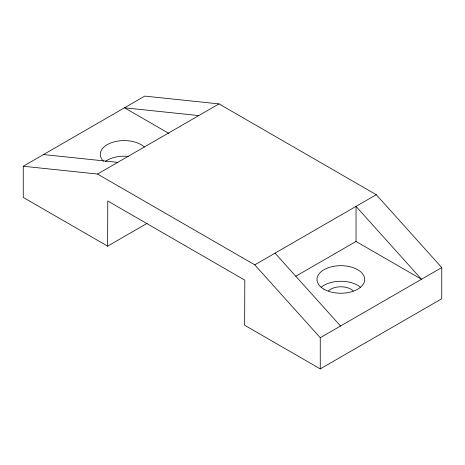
<?xml version="1.0" encoding="UTF-8"?>
<svg xmlns="http://www.w3.org/2000/svg" width="465" height="465" viewBox="0 0 465 465"><rect width="100%" height="100%" fill="white"/><g stroke="black" fill="none" stroke-linecap="round" stroke-linejoin="round"><path stroke-width="0.7" d="M107.624 246.142L107.787 201.014L244.811 280.128L244.648 325.25L320.251 368.896L441.75 298.751L441.75 267.573L376.272 194.696L218.998 103.898L144.749 96.104L23.25 166.249L23.25 197.427L107.624 246.142L147.079 223.363M23.25 166.249L97.499 174.044L218.998 103.898M97.499 174.044L254.774 264.847L376.272 194.696M295.746 276.262L356.027 241.463L421.499 279.267L356.027 206.39L356.027 241.463M320.251 368.896L320.251 337.718L441.75 267.573M198.747 115.587L124.498 107.793L168.801 133.368M43.501 154.56L117.75 162.355M275.024 253.152L340.537 326.012M254.774 264.847L320.251 337.718M328.435 290.916A14.316 8.265 0 0 1 353.237 290.916M103.497 161.25A23.866 13.776 0 0 1 111.85 142.563A23.866 13.776 0 0 1 144.371 147.039M105.509 161.361A23.866 13.776 0 0 1 128.311 156.385M321.117 287.289A23.866 13.776 0 0 1 360.561 287.289M323.96 289.201A23.866 13.776 0 0 0 363.892 283.028A23.866 13.776 0 0 0 334.661 266.154A23.866 13.776 0 0 0 323.96 289.201"/></g></svg>
